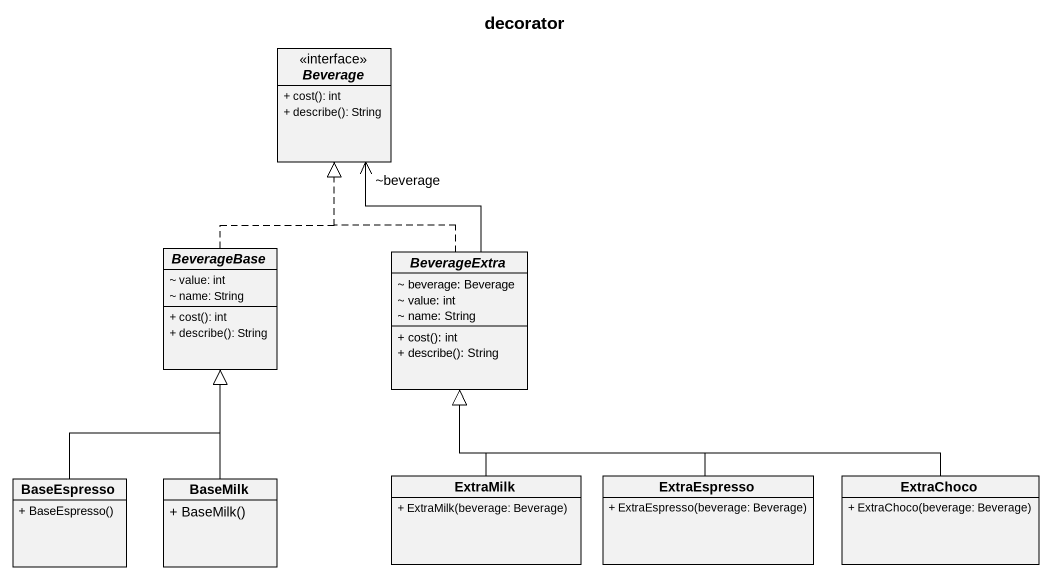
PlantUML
@startuml
title decorator
hide circle
hide empty members
skinparam classAttributeIconSize 0
interface Beverage <<interface>> {
  + cost(): int
  + describe(): String
}
abstract class BeverageBase {
  ~ value: int
  ~ name: String
  + cost(): int
  + describe(): String
}
abstract class BeverageExtra {
  ~ beverage: Beverage
  ~ value: int
  ~ name: String
  + cost(): int
  + describe(): String
}
class BaseEspresso {
  + BaseEspresso()
}
class BaseMilk {
  + BaseMilk()
}
class ExtraMilk {
  + ExtraMilk(beverage: Beverage)
}
class ExtraEspresso {
  + ExtraEspresso(beverage: Beverage)
}
class ExtraChoco {
  + ExtraChoco(beverage: Beverage)
}
BeverageBase .up.|> Beverage
BeverageExtra -up-> "~beverage" Beverage
BeverageExtra .up.|> Beverage
BaseEspresso -up-|> BeverageBase
BaseMilk -up-|> BeverageBase
ExtraMilk -up-|> BeverageExtra
ExtraEspresso -up-|> BeverageExtra
ExtraChoco -left-|> BeverageExtra
@enduml
